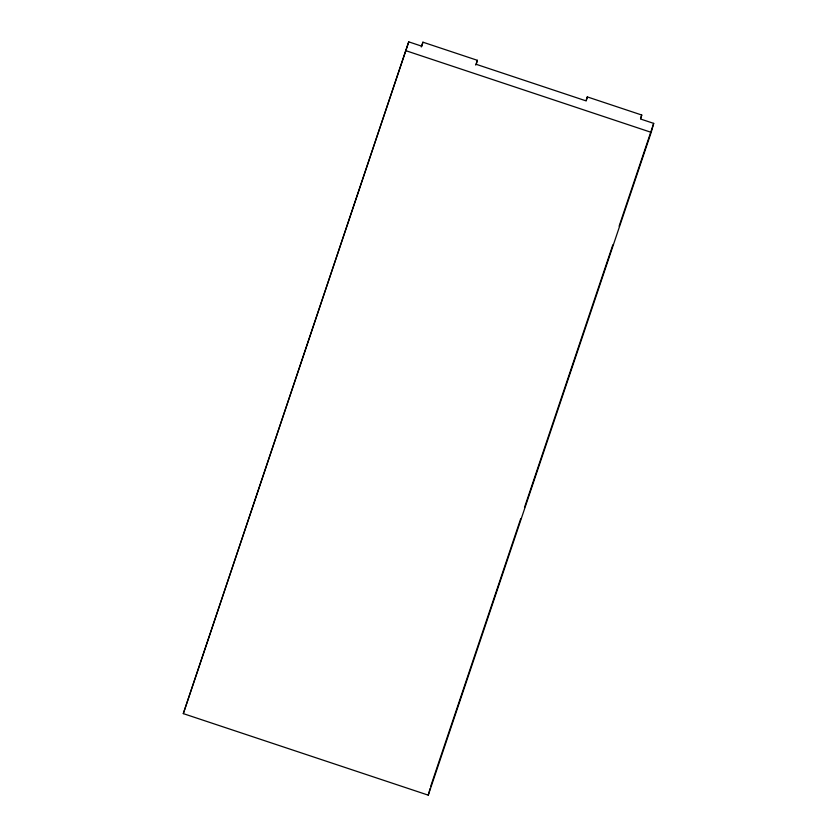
<?xml version="1.0" encoding="UTF-8"?>
<svg xmlns="http://www.w3.org/2000/svg" width="837" height="837" viewBox="0 0 837 837"><rect width="100%" height="100%" fill="white"/><g stroke="black" fill="none" stroke-linecap="round" stroke-linejoin="round"><path stroke-width="1.26" d="M183.303 713.616L408.738 41.85L421.806 46.202L422.915 42.185L477.352 60.306L476.243 64.323L586.193 100.921L587.312 96.904L641.749 115.025L640.629 119.042L653.697 123.384L651.207 132.351L428.262 795.15L183.303 713.616L408.738 41.85M428.262 795.15L430.124 788.433M421.304 46.966L422.915 42.185M475.74 65.087L477.352 60.306M586.099 100.492L587.312 96.904M640.535 118.613L641.749 115.025M430.741 786.184L520.76 518.595M524.506 507.442L612.851 244.802M619.108 226.22L653.697 123.384M406.259 50.816L651.207 132.351"/></g></svg>
